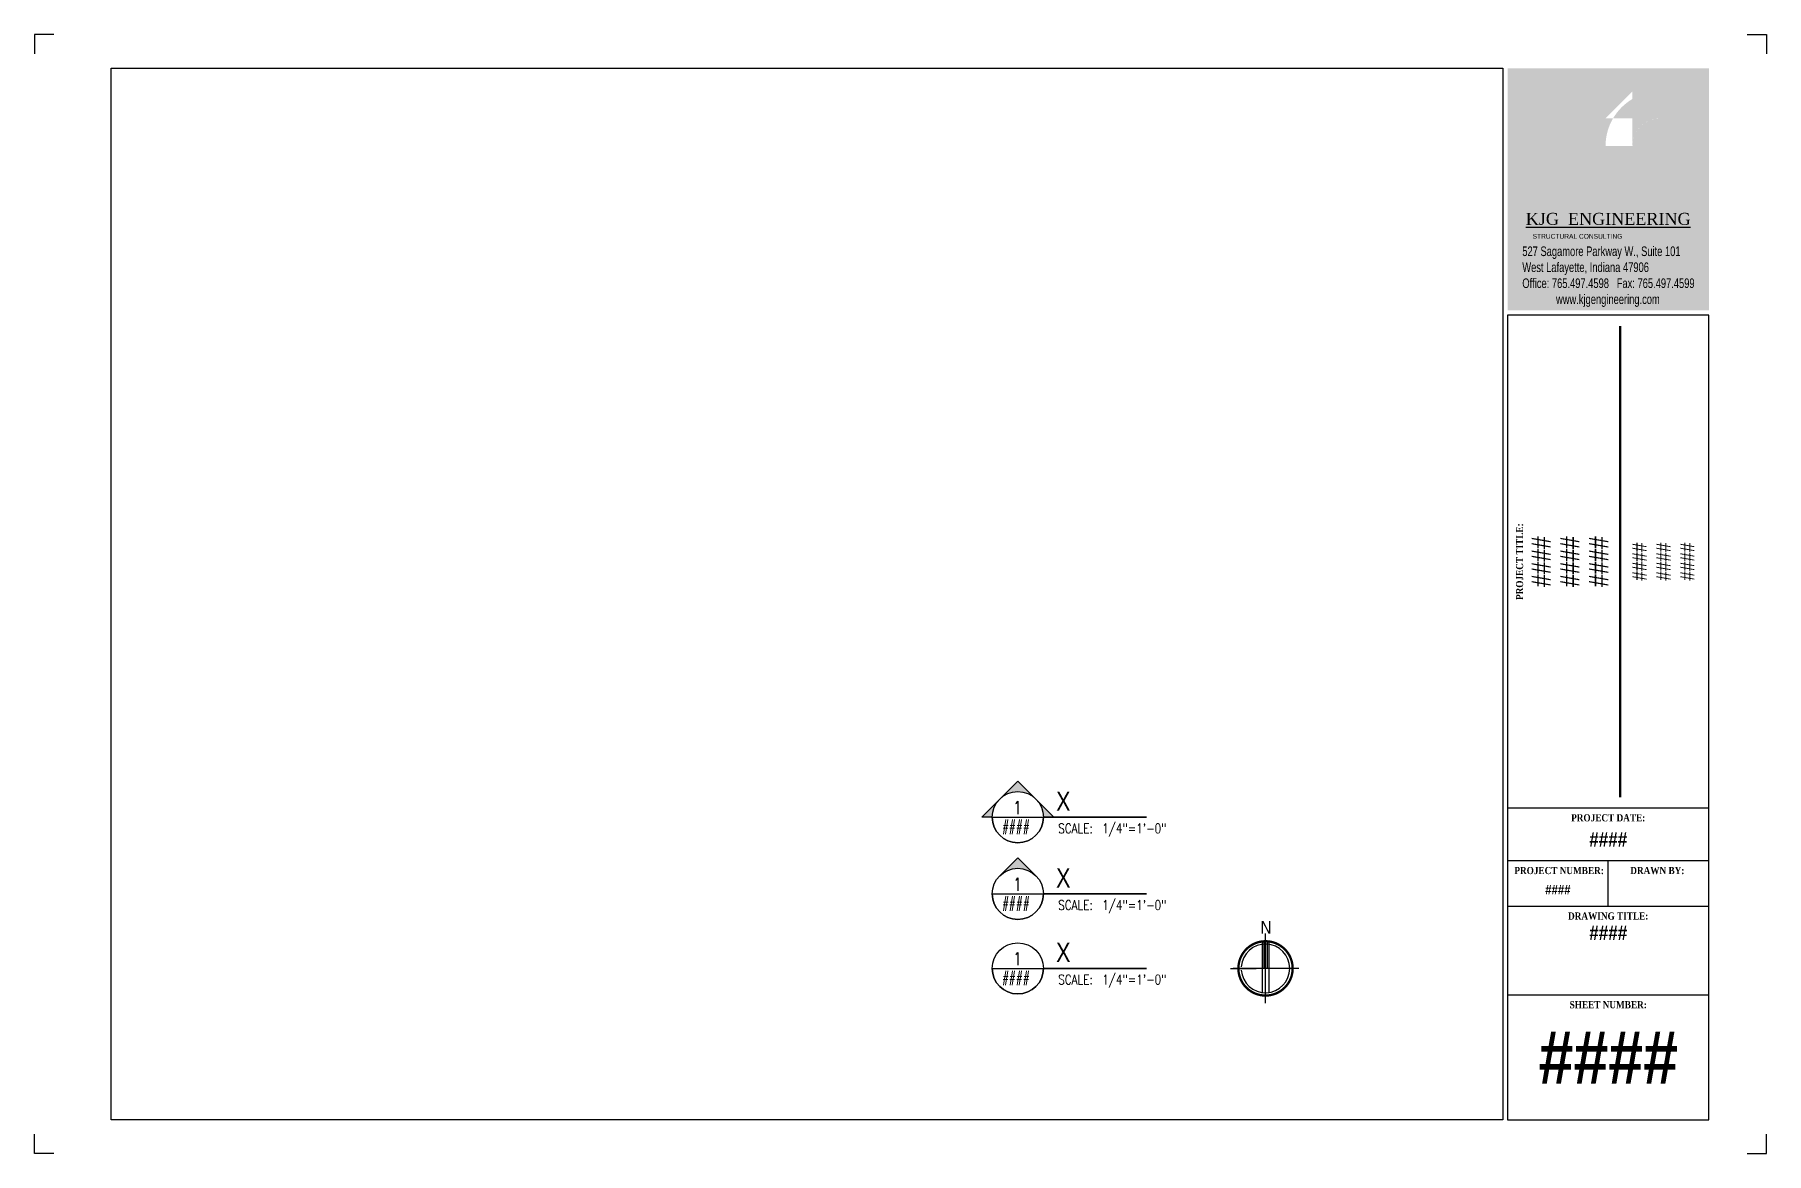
# Paper-space layout '11x17 (eng)' of a CAD drawing. Header units: inches. Extents: x 0 to 16.9, y 0 to 10.9.
import ezdxf
from ezdxf.enums import TextEntityAlignment as Align

# ---------------------------------------------------------------- set-up
doc = ezdxf.new("R2010")
doc.units = ezdxf.units.IN
doc.header["$LTSCALE"] = 0.5
doc.header["$MEASUREMENT"] = 0
doc.layers.add('A-Anno-Note', color=4, linetype='Continuous')
doc.layers.add('G-Anno-Ttlb', color=7, linetype='Continuous')
doc.layers.add('G-Anno-Nplt', color=140, linetype='Continuous', plot=False)
doc.styles.add('Archstyle', font='romans.shx', dxfattribs={"width": 0.8, "height": 0.09375})
doc.styles.add('Arial', font='arial.ttf', dxfattribs={"width": 0.85})
doc.styles.add('Arial Bold', font='arialbd.ttf', dxfattribs={"width": 0.85})
doc.styles.get("Standard").update_dxf_attribs({"font": 'romans.shx', "width": 0.8})
doc.styles.add('TimesNewRoman', font='timesbd.ttf', dxfattribs={"height": 0.625})

# ---------------------------------------------------------------- blocks, each defined once
blk = doc.blocks.new('KJG Plan Title')
blk.add_line((-0.25, 0), (0.25, 0))
at = {"const_width": 0.015625}
blk.add_lwpolyline([(0.25, 0), (1.261534176683472, 0)], dxfattribs=at)
blk.add_circle((0, 0), 0.25)
blk.add_arc((0, 0), 0.25, 180, 0)
at = {"style": 'Archstyle', "width": 0.8}
blk.add_text('SCALE:', height=0.09375, dxfattribs=at).set_placement((0.394712062347935, -0.15625))
at = {"width": 0.8}
for tag, p, height, style in [('2', (0.375, 0.3125), 0.1875, 'Arial'), ('1', (0.375, 0.0625), 0.1875, 'Arial'), ('1/X"=1\'-0"', (0.824336331737868, -0.15625), 0.09375, 'Archstyle')]:
    blk.add_attdef(tag, p, '', height=height, dxfattribs=dict(at, style=style))
at = {"style": 'Archstyle', "width": 0.8}
blk.add_attdef('#', text='', height=0.125, dxfattribs=at).set_placement((-0.003754722077637496, 0.09375), align=Align.MIDDLE_CENTER)
at = {"width": 0.8}
blk.add_attdef('#_001', (-0.1537547220776411, -0.1339285714285712), '', height=0.09375, dxfattribs=at)
blk = doc.blocks.new('KJG Elevation Title')
at = {"linetype": 'ByBlock', "lineweight": -2}
blk.add_hatch(color=0, dxfattribs=at).paths.add_polyline_path([(6.315935428978669e-15, 0.3535533905932703), (-0.1767766952966289, 0.1767766952966383, -0.4142135623730877), (0.1767766952966415, 0.1767766952966383)])
blk.add_line((-0.25, 0), (0.25, 0))
at = {"color": 0, "linetype": 'ByBlock', "lineweight": -2}
blk.add_lwpolyline([(-0.1767766952966383, 0.1767766952966383), (0, 0.3535533905932766), (0.1767766952966383, 0.1767766952966383)], dxfattribs=at)
at = {"const_width": 0.015625}
blk.add_lwpolyline([(0.25, 0), (1.261534176683472, 0)], dxfattribs=at)
blk.add_circle((0, 0), 0.25)
blk.add_arc((0, 0), 0.25, 180, 0)
at = {"style": 'Archstyle', "width": 0.8}
blk.add_text('SCALE:', height=0.09375, dxfattribs=at).set_placement((0.394712062347935, -0.15625))
at = {"width": 0.8}
for tag, p, height, style in [('2', (0.375, 0.3125), 0.1875, 'Arial'), ('1', (0.375, 0.0625), 0.1875, 'Arial'), ('1/X"=1\'-0"', (0.824336331737868, -0.15625), 0.09375, 'Archstyle')]:
    blk.add_attdef(tag, p, '', height=height, dxfattribs=dict(at, style=style))
at = {"style": 'Archstyle', "width": 0.8}
blk.add_attdef('#', text='', height=0.125, dxfattribs=at).set_placement((-0.003754722077637496, 0.09375), align=Align.MIDDLE_CENTER)
at = {"width": 0.8}
blk.add_attdef('#_001', (-0.1537547220776411, -0.1339285714285712), '', height=0.09375, dxfattribs=at)
blk = doc.blocks.new('Anno_Arrow_A2')
at = {"linetype": 'ByBlock', "lineweight": -2}
h = blk.add_hatch(color=0, dxfattribs=at)
h.paths.add_polyline_path([(-1.767766952966415, 1.767766952966383), (-3.535533905932703, 0), (-2.5, 0, -0.1989123673796569)])
h.paths.add_polyline_path([(6.315935428978669e-14, 3.535533905932703), (-1.767766952966288, 1.767766952966383, -0.4142135623730877), (1.767766952966415, 1.767766952966383)])
h.paths.add_polyline_path([(2.37323414481207, 1.162299761120728), (2.245194378078029, 1.099591835476619, -0.1143487377762482), (2.5, 0), (3.535533905932766, 0)])
h.paths.add_polyline_path([(1.767766952966415, 1.767766952966415, -0.08268297409211775), (2.245194378078029, 1.099591835476588), (2.373234144812133, 1.162299761120696)])
at = {"color": 0, "linetype": 'ByBlock', "lineweight": -2}
blk.add_lwpolyline([(-2.5, 0), (-3.535533905932766, 0), (0, 3.535533905932766), (3.535533905932766, 0), (2.5, 0)], dxfattribs=at)
blk = doc.blocks.new('KJG Section Title')
blk.add_line((-0.25, 0), (0.25, 0))
at = {"const_width": 0.015625}
blk.add_lwpolyline([(0.25, 0), (1.261534176683472, 0)], dxfattribs=at)
blk.add_circle((0, 0), 0.25)
blk.add_arc((0, 0), 0.25, 180, 0)
at = {"xscale": 0.1, "yscale": 0.1, "zscale": 0.1}
blk.add_blockref('Anno_Arrow_A2', (0, 0), dxfattribs=at)
at = {"style": 'Archstyle', "width": 0.8}
blk.add_text('SCALE:', height=0.09375, dxfattribs=at).set_placement((0.394712062347935, -0.15625))
at = {"width": 0.8}
for tag, p, height, style in [('2', (0.375, 0.3125), 0.1875, 'Arial'), ('1', (0.375, 0.0625), 0.1875, 'Arial'), ('1/X"=1\'-0"', (0.824336331737868, -0.15625), 0.09375, 'Archstyle')]:
    blk.add_attdef(tag, p, '', height=height, dxfattribs=dict(at, style=style))
at = {"style": 'Archstyle', "width": 0.8}
blk.add_attdef('#', text='', height=0.125, dxfattribs=at).set_placement((-0.003754722077637496, 0.09375), align=Align.MIDDLE_CENTER)
at = {"width": 0.8}
blk.add_attdef('#_001', (-0.1537547220776411, -0.1339285714285712), '', height=0.09375, dxfattribs=at)
blk = doc.blocks.new('KJG North Arrow')
at = {"layer": 'A-Anno-Note'}
for p, q in [((-0.003503366762288351, -0.3399354712240807), (-0.003503366762288351, 0.3399354712240665)), ((-0.03600058088522928, 0.26362961081648), (-0.03600058088522928, -0.2352335673232062)), ((-0.020319670005847, 0.2542839855103978), (-0.020319670005847, 0)), ((0.01331293648081555, 0.2542839855103978), (0.01331293648081555, 0)), ((0.02899384736065258, 0.26362961081648), (0.02899384736065258, -0.2352335673232062)), ((-0.3456456845506182, 0), (-0.09387350700671959, -5.542233338928781e-13)), ((-0.0977037864599879, -5.542233338928781e-13), (-0.3214449498677823, 0)), ((0.3214449498673275, 0), (-0.3214449498677823, 0))]:
    blk.add_line(p, q, dxfattribs=at)
at = {"layer": 'A-Anno-Note', "const_width": 0.02268202897921779}
blk.add_lwpolyline([(-0.003503366762288351, -0.265625, 1), (-0.003503366762288351, 0.265625, 1)], format="xyb", close=True, dxfattribs=at)
at = {"layer": 'A-Anno-Note'}
blk.add_arc((-0.003503366762288351, 0), 0.2374676822671953, 184.0608065459285, 175.9391934540715, dxfattribs=at)
blk.add_solid([(-0.020319670005847, 0), (0.01331293648081555, 0), (-0.020319670005847, 0.2542839855103978), (0.01331293648081555, 0.2542839855103978)], dxfattribs=at)
at = {"layer": 'A-Anno-Note', "style": 'Arial', "width": 0.85}
blk.add_text('N', height=0.125, dxfattribs=at).set_placement((0.001522236039363634, 0.4010319217124447), align=Align.MIDDLE_CENTER)
blk = doc.blocks.new('BORDER11x17 (eng)')
at = {"layer": 'G-Anno-Ttlb'}
h = blk.add_hatch(color=7, dxfattribs=at)
h.dxf.hatch_style = 1
edge = h.paths.add_edge_path()
edge.add_line((15.62770957704022, 9.847250985799562), (15.36422930360272, 9.847250985799558))
edge.add_arc((15.90059986024334, 9.847250985799562), 0.5363705566406249, 149.4179368228352, 180.0000000000003, ccw=False)
edge.add_line((15.43883772736073, 10.12014126900268), (15.62770957704023, 10.12014126900268))
edge.add_line((15.62770957704022, 10.12014126900268), (15.62770957704022, 9.847250985799562))
h.paths.add_polyline_path([(15.36422930360272, 10.38362154244018), (15.62770957704022, 10.38362154244018), (15.62770957704022, 10.12014126900268), (15.36422930360274, 10.12014126900268)])
h.paths.add_polyline_path([(14.63024854188397, 10.12014126900268), (14.63024854188397, 10.38362154244018), (14.89372881532147, 10.38362154244017), (14.89372881532147, 10.12014126900268)])
edge = h.paths.add_edge_path()
edge.add_line((15.89118985047773, 9.978991122518298), (16.15467012391523, 9.978991122518295))
edge.add_line((16.15467012391523, 9.978991122518295), (16.15467012391523, 9.310880429158939))
edge.add_line((16.15467012391523, 9.310880429158939), (15.90059986024334, 9.310880429158939))
edge.add_arc((15.90059986024334, 9.847250985799558), 0.5363705566406196, 180, 270, ccw=False)
edge.add_line((15.36422930360272, 9.847250985799558), (15.6277095770402, 9.847250985799558))
edge.add_arc((15.90059986024333, 9.847250985799562), 0.2728902832031224, 180.0000000000005, 331.1342725849915)
edge.add_line((16.13958446862638, 9.715510849080808), (15.89118985047775, 9.715510849080808))
edge.add_line((15.89118985047775, 9.715510849080808), (15.89118985047773, 9.978991122518298))
edge = h.paths.add_edge_path()
edge.add_line((15.90059986024334, 10.38362154244018), (16.15467012391523, 10.38362154244018))
edge.add_line((16.15467012391523, 10.38362154244018), (16.15467012391522, 10.12014126900268))
edge.add_line((16.15467012391522, 10.12014126900268), (15.90059986024334, 10.12014126900267))
edge.add_arc((15.90059986024334, 9.847250985799558), 0.2728902832031167, 90, 179.9999999999994)
edge.add_line((15.62770957704022, 9.847250985799562), (15.62770957704022, 10.30901311868216))
edge.add_arc((15.90059986024334, 9.847250985799569), 0.5363705566406097, 90, 120.58206317716551, ccw=False)
h.paths.add_polyline_path([(15.36422930360272, 10.38362154244018), (15.3642293036027, 10.12014126900267), (14.90503033234306, 9.660942297742988), (14.89372881532147, 9.672243814764592), (14.89372881532146, 10.02225815683447), (15.25509220092718, 10.38362154244018)])
h.paths.add_polyline_path([(14.4062499947717, 8.241979739555756), (16.3749999947717, 8.24197973955576), (16.3749999947717, 10.60937497302696), (14.4062499947717, 10.60937497302696)])
edge = h.paths.add_edge_path()
edge.add_line((15.62770957704022, 9.310880429158939), (15.25509220092716, 9.310880429158928))
edge.add_line((15.25509220092716, 9.310880429158928), (14.90503033234308, 9.660942297743013))
edge.add_line((14.90503033234308, 9.660942297743013), (15.09133902039962, 9.847250985799572))
edge.add_line((15.09133902039962, 9.847250985799572), (15.3642293036027, 9.574360702596433))
edge.add_line((15.3642293036027, 9.574360702596433), (15.3642293036027, 9.847250985799576))
edge.add_arc((15.90059986024333, 9.847250985799576), 0.5363705566406279, 180.0000000000003, 239.4179368228365)
edge.add_line((15.62770957704022, 9.385488852916957), (15.62770957704022, 9.310880429158939))
h = blk.add_hatch(color=130, dxfattribs=at)
h.paths.add_polyline_path([(14.89372881532147, 10.38362154244018), (14.63024854188397, 10.38362154244018), (14.63024854188397, 10.12014126900268), (14.89372881532147, 10.12014126900268)])
h.paths.add_polyline_path([(15.3642293036027, 10.12014126900267), (15.36422930360272, 10.38362154244018), (15.25509220092718, 10.38362154244018), (14.89372881532146, 10.02225815683447), (14.89372881532147, 9.672243814764592), (14.90503033234306, 9.660942297742988)])
h = blk.add_hatch(color=160, dxfattribs=at)
h.paths.add_polyline_path([(15.3642293036027, 9.847250985799558), (15.3642293036027, 9.57436070259643), (15.09133902039964, 9.847250985799558), (14.9050303323431, 9.660942297742988), (15.25509220092717, 9.310880429158928), (15.62770957704022, 9.310880429158939), (15.62770957704022, 9.385488852916954, -0.2652289636343245)])
h.paths.add_polyline_path([(15.62770957704022, 10.30901311868216, 0.1264884079527541), (15.43883772736074, 10.12014126900268), (15.62770957704022, 10.12014126900268)])
h.paths.add_polyline_path([(15.62770957704022, 10.38362154244018), (15.36422930360272, 10.38362154244018), (15.36422930360272, 10.12014126900268)])
h = blk.add_hatch(color=130, dxfattribs=at)
h.paths.add_polyline_path([(16.15467012391523, 10.38362154244018), (15.90059986024334, 10.38362154244018, 0.1342371166273226), (15.62770957704022, 10.30901311868216), (15.62770957704022, 9.847250985799558, -0.4142135623730981), (15.90059986024334, 10.12014126900268), (16.15467012391523, 10.12014126900268)])
h.paths.add_polyline_path([(16.15467012391523, 9.978991122518298), (15.89118985047773, 9.978991122518298), (15.89118985047775, 9.715510849080808), (16.13958446862638, 9.715510849080808, -0.7752202678432363), (15.6277095770402, 9.847250985799558), (15.36422930360272, 9.847250985799558, 0.4142135623730951), (15.90059986024334, 9.310880429158939), (16.15467012391523, 9.310880429158939)])
at = {"layer": 'G-Anno-Nplt'}
for points in [[(0.1874999947716738, 10.93749997302696), (-5.228326216411006e-09, 10.93749997302696), (-5.228326216411006e-09, 10.74999997302696)], [(16.74999999477168, 10.93749997302696), (16.93749999477168, 10.93749997302696), (16.93749999477168, 10.74999997302696)], [(0.1874999947716844, -2.69730406898816e-08), (-5.228315558269969e-09, -2.69730406898816e-08), (-5.228315558269969e-09, 0.1874999730269593)], [(16.74999999477168, -2.69730406898816e-08), (16.93749999477168, -2.69730406898816e-08), (16.93749999477168, 0.1874999730269593)]]:
    blk.add_lwpolyline(points, dxfattribs=at)
at = {"layer": 'G-Anno-Ttlb'}
for p, q in [((16.37499999477168, 8.195104739555756), (14.40624999477168, 8.195104739555756)), ((16.37499999477168, 3.374584506084553), (14.40624999477168, 3.374584506084553)), ((16.37499999477168, 3.374584506084553), (14.40624999477168, 3.374584506084553)), ((16.37499999477168, 2.858959506084553), (14.40624999477168, 2.858959506084553)), ((16.37499999477168, 2.858959506084553), (14.40624999477168, 2.858959506084553)), ((15.39062499477168, 2.414062473026959), (15.39062499477168, 2.858959506084553)), ((16.37499999477168, 2.414062473026959), (14.40624999477168, 2.414062473026959)), ((16.37499999477168, 1.546874973026959), (14.40624999477168, 1.546874973026959))]:
    blk.add_line(p, q, dxfattribs=at)
blk.add_lwpolyline([(14.35937499477168, 0.3281249730269594), (0.7499999947716844, 0.3281249730269566), (0.749999994771678, 10.60937497302695), (14.35937499477167, 10.60937497302696), (14.35937499477168, 0.3281249730269594)], dxfattribs=at)
blk.add_lwpolyline([(14.35937499477168, 0.3281249730269594), (0.7499999947716844, 0.3281249730269566), (0.749999994771678, 10.60937497302695), (14.35937499477167, 10.60937497302696), (14.35937499477168, 0.3281249730269594)], dxfattribs=at)
blk.add_lwpolyline([(14.40624999477168, 0.3281249730269594), (16.37499999477168, 0.3281249730269594), (16.3749999947717, 8.195104739555756), (14.4062499947717, 8.195104739555756)], close=True, dxfattribs=at)
at = {"layer": 'G-Anno-Ttlb', "color": 3, "const_width": 0.0234375}
blk.add_lwpolyline([(15.50781249477168, 3.481355339417888), (15.50781249477168, 8.08833390622242)], dxfattribs=at)
at = {"style": 'Arial', "width": 0.85, "flags": 8}
for tag, p, height in [('PROJECTNAME1_001', (14.82818894429419, 5.537465487417697), 0.1875), ('PROJECTNAME2_001', (15.10943894429419, 5.537465487417697), 0.1875), ('PROJECTNAME3_001', (15.39068894429419, 5.537465487417697), 0.1875), ('PROJECTADDRESS1_001', (15.76567295691356, 5.599310271268311), 0.140625), ('PROJECTADDRESS2_001', (16.00004795691356, 5.599310271268311), 0.140625), ('PROJECTADDRESS3_001', (16.23442295691357, 5.599310271268311), 0.140625)]:
    blk.add_attdef(tag, p, '', height=height, rotation=90, dxfattribs=at)
at = {"style": 'Arial Bold', "width": 0.85, "flags": 8}
for tag, p, height in [('DATE_001', (15.20513141104044, 2.999584506084553), 0.140625), ('PROJECT#_001', (14.77477510561752, 2.531249973026959), 0.09375), ('SHEETNAME_001', (15.20513141104044, 2.085937473026959), 0.140625), ('SHT#_001', (14.7104818544238, 0.6796874730269592), 0.515625)]:
    blk.add_attdef(tag, p, '', height=height, dxfattribs=at)
at = {"color": 4, "style": 'Arial Bold', "width": 0.85}
blk.add_attdef('AUTHOR', text='', height=0.09375, dxfattribs=at).set_placement((15.86504439565861, 2.578124973026959), align=Align.MIDDLE_CENTER)
at = {"layer": 'G-Anno-Ttlb', "color": 3, "style": 'TimesNewRoman', "width": 0.85}
blk.add_text('PROJECT TITLE:', height=0.0703125, rotation=90, dxfattribs=at).set_placement((14.52343749477168, 5.784844622820153), align=Align.MIDDLE_CENTER)
for s, p in [('PROJECT DATE:', (15.39062499477168, 3.280834506084553)), ('PROJECT NUMBER:', (14.91015624477168, 2.765209506084553)), ('DRAWN BY:', (15.87109374477168, 2.765209506084553)), ('DRAWING TITLE:', (15.39062499477168, 2.320312473026959)), ('SHEET NUMBER:', (15.39062499477168, 1.453124973026959))]:
    blk.add_text(s, height=0.0703125, dxfattribs=at).set_placement(p, align=Align.MIDDLE_CENTER)
at = {"layer": 'G-Anno-Ttlb', "insert": (14.58415136605694, 9.195047782935564), "char_height": 0.1171875, "width": 1.78125, "attachment_point": 1, "line_spacing_factor": 2, "style": 'TimesNewRoman'}
blk.add_mtext('{\\fTimes New Roman|b0|i0|c0|p18;\\L\\C110;KJG  ENGINEERING}', dxfattribs=at)
at = {"layer": 'G-Anno-Ttlb', "insert": (14.65151790426308, 8.989089850238095), "char_height": 0.046875, "width": 1.460311850769821, "attachment_point": 1, "style": 'TimesNewRoman'}
blk.add_mtext('{\\fBankGothic Md BT|b0|i0|c0|p34;\\C110;STRUCTURAL CONSULTING}', dxfattribs=at)
at = {"layer": 'G-Anno-Ttlb', "color": 110, "insert": (14.55037819201119, 8.866628907619711), "char_height": 0.140625, "attachment_point": 1, "style": 'TimesNewRoman'}
blk.add_mtext_dynamic_manual_height_columns('{\\fArial Narrow|b0|i0|c0|p34;\\H0.66667x;\\W0.85;527 Sagamore Parkway W., Suite 101\\PWest Lafayette, Indiana 47906\\POffice: 765.497.4598   Fax: 765.497.4599\\P             www.kjgengineering.com}', width=2.268814984436602, gutter_width=3.125, heights=[0], dxfattribs=at)

psp = doc.layouts.new('11x17 (eng)')

# ---------------------------------------------------------------- block references
at = {"layer": 'A-Anno-Note'}
for name, p in [('KJG Section Title', (9.616189649042312, 3.286507922132298)), ('KJG Elevation Title', (9.616189649042312, 2.536660628533863)), ('KJG Plan Title', (9.616189649042312, 1.80824619664114))]:
    psp.add_blockref(name, p, dxfattribs=at).add_auto_attribs({'#': '1', '1': 'X', '1/X"=1\'-0"': '1/4"=1\'-0"', '#_001': '####'})
psp.add_blockref('KJG North Arrow', (12.04241239159509, 1.80824619664114), dxfattribs=at)
at = {"layer": 'G-Anno-Ttlb'}
ref = psp.add_blockref('BORDER11x17 (eng)', (0, 0), dxfattribs=at)
ref.add_attrib('SHT#_001', '####', (14.7104818544238, 0.6796874730269592), dxfattribs={"layer": '0', "height": 0.515625, "style": 'Arial Bold', "width": 0.85})
ref.add_attrib('SHEETNAME_001', '####', (15.20513141104044, 2.085937473026959), dxfattribs={"layer": '0', "height": 0.140625, "style": 'Arial Bold', "width": 0.85})
ref.add_attrib('PROJECT#_001', '####', (14.77477510561752, 2.531249973026959), dxfattribs={"layer": '0', "height": 0.09375, "style": 'Arial Bold', "width": 0.85})
ref.add_attrib('DATE_001', '####', (15.20513141104044, 2.999584506084553), dxfattribs={"layer": '0', "height": 0.140625, "style": 'Arial Bold', "width": 0.85})
ref.add_attrib('PROJECTNAME1_001', '####', (14.82818894429419, 5.537465487417697), dxfattribs={"layer": '0', "height": 0.1875, "rotation": 90, "style": 'Arial', "width": 0.85})
ref.add_attrib('PROJECTNAME2_001', '####', (15.10943894429419, 5.537465487417697), dxfattribs={"layer": '0', "height": 0.1875, "rotation": 90, "style": 'Arial', "width": 0.85})
ref.add_attrib('PROJECTNAME3_001', '####', (15.39068894429419, 5.537465487417697), dxfattribs={"layer": '0', "height": 0.1875, "rotation": 90, "style": 'Arial', "width": 0.85})
ref.add_attrib('PROJECTADDRESS1_001', '####', (15.76567295691356, 5.599310271268311), dxfattribs={"layer": '0', "height": 0.140625, "rotation": 90, "style": 'Arial', "width": 0.85})
ref.add_attrib('PROJECTADDRESS2_001', '####', (16.00004795691356, 5.599310271268311), dxfattribs={"layer": '0', "height": 0.140625, "rotation": 90, "style": 'Arial', "width": 0.85})
ref.add_attrib('PROJECTADDRESS3_001', '####', (16.23442295691357, 5.599310271268311), dxfattribs={"layer": '0', "height": 0.140625, "rotation": 90, "style": 'Arial', "width": 0.85})

doc.saveas('drawing.dxf')
